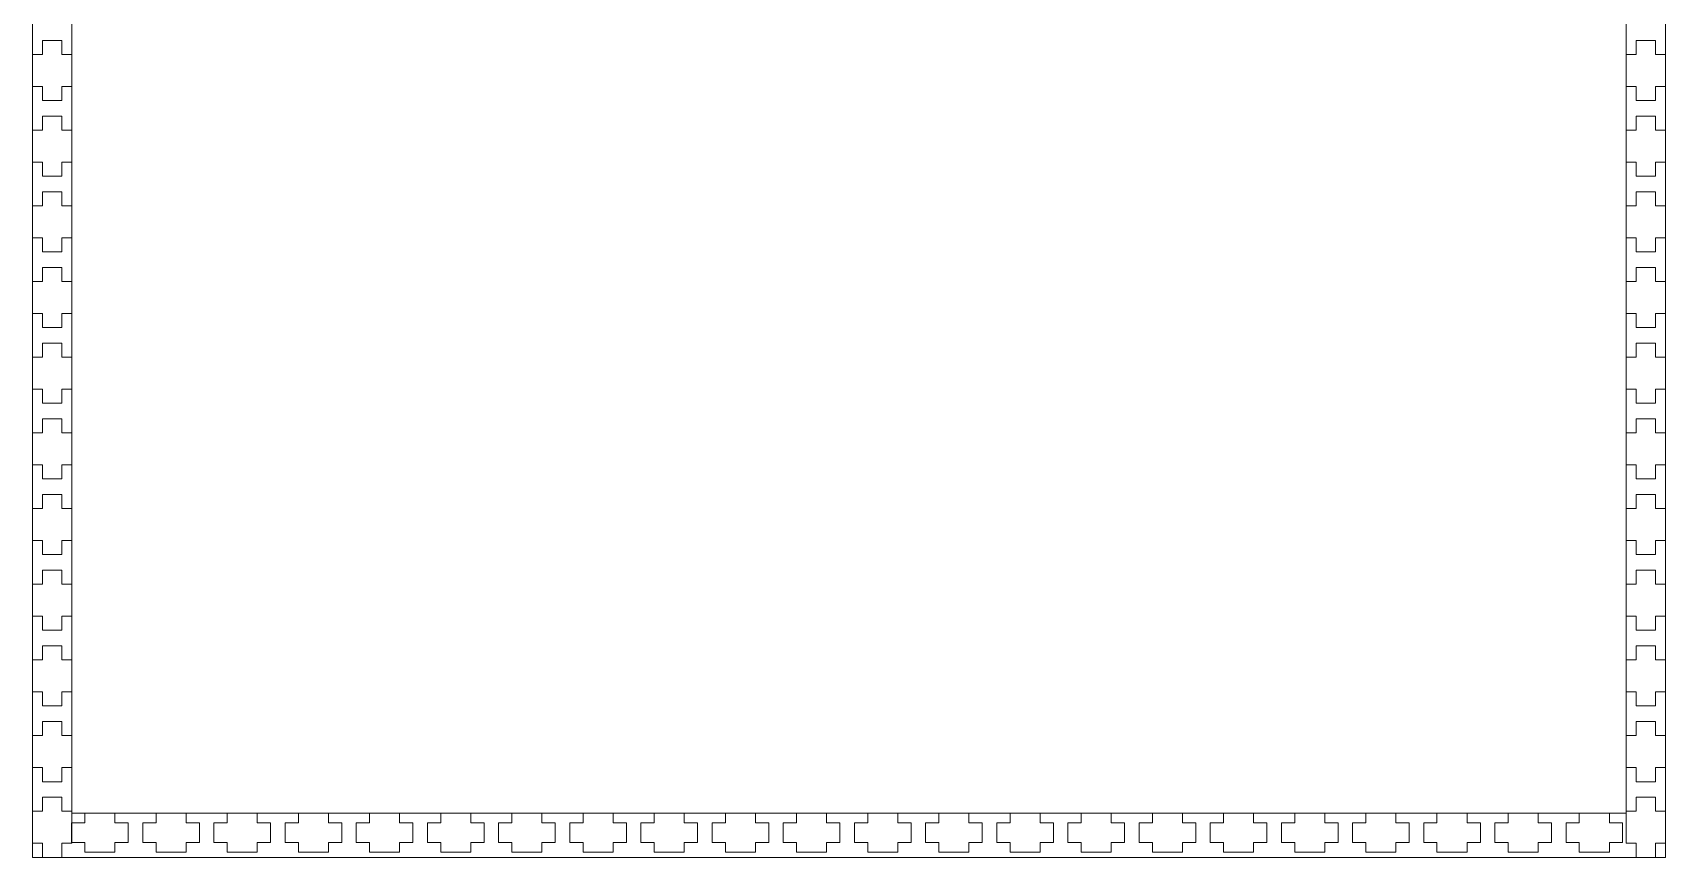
# Model space of a CAD drawing. Header units: millimetres. Extents: x -205 to 205, y -207 to 207.
# Drawn here: x -204.9 to 204.9, y -207.2 to -0.2 of the extents above; entities that cross this region are included whole.
import ezdxf

# ---------------------------------------------------------------- set-up
doc = ezdxf.new("R2010")
doc.units = ezdxf.units.MM
doc.header["$MEASUREMENT"] = 0
doc.layers.add('Camada 1', color=7, linetype='Continuous')

msp = doc.modelspace()

# ---------------------------------------------------------------- linework, layer by layer
at = {"layer": 'Camada 1', "color": 250, "lineweight": 9}
msp.add_lwpolyline([(-204.8724, -207.2016), (204.8724, -207.2016), (204.8724, 207.2018), (-204.8724, 207.2018), (-204.8724, -207.2016)], close=True, dxfattribs=at)
at = {"layer": 'Camada 1', "color": 240, "lineweight": 9}
msp.add_lwpolyline([(-195.0735, -196.1215), (195.0733, -196.1215), (195.0733, 195.8785), (-195.0735, 195.8785), (-195.0735, -196.1215)], close=True, dxfattribs=at)
for points in [[(-204.8724, -13.7301), (-204.8724, -11.0545), (-204.8724, -8.379), (-204.8724, -5.7034), (-204.8724, -5.7034), (-204.0558, -5.7034), (-203.2393, -5.7034), (-202.4228, -5.7034), (-202.4228, -5.7034), (-202.4228, -4.5232), (-202.4228, -3.343), (-202.4228, -2.1628), (-202.4228, -2.1628), (-200.7895, -2.1628), (-199.1562, -2.1628), (-197.5229, -2.1628), (-197.5229, -2.1628), (-197.5229, -3.343), (-197.5229, -4.5232), (-197.5229, -5.7034), (-197.5229, -5.7034), (-196.7063, -5.7034), (-195.8898, -5.7034), (-195.0733, -5.7034), (-195.0733, -5.7034), (-195.0733, -8.379), (-195.0733, -11.0545), (-195.0733, -13.7301), (-195.0733, -13.7301), (-195.8898, -13.7301), (-196.7063, -13.7301), (-197.5229, -13.7301), (-197.5229, -13.7301), (-197.5229, -14.9103), (-197.5229, -16.0905), (-197.5229, -17.2707), (-197.5229, -17.2707), (-199.1562, -17.2707), (-200.7895, -17.2707), (-202.4228, -17.2707), (-202.4228, -17.2707), (-202.4228, -16.0905), (-202.4228, -14.9103), (-202.4228, -13.7301), (-202.4228, -13.7301), (-203.2393, -13.7301), (-204.0558, -13.7301), (-204.8724, -13.7301)], [(195.0733, -13.7301), (195.0733, -11.0545), (195.0733, -8.379), (195.0733, -5.7034), (195.0733, -5.7034), (195.8899, -5.7034), (196.7064, -5.7034), (197.5229, -5.7034), (197.5229, -5.7034), (197.5229, -4.5232), (197.5229, -3.343), (197.5229, -2.1628), (197.5229, -2.1628), (199.1562, -2.1628), (200.7895, -2.1628), (202.4228, -2.1628), (202.4228, -2.1628), (202.4228, -3.343), (202.4228, -4.5232), (202.4228, -5.7034), (202.4228, -5.7034), (203.2394, -5.7034), (204.0559, -5.7034), (204.8724, -5.7034), (204.8724, -5.7034), (204.8724, -8.379), (204.8724, -11.0545), (204.8724, -13.7301), (204.8724, -13.7301), (204.0559, -13.7301), (203.2394, -13.7301), (202.4228, -13.7301), (202.4228, -13.7301), (202.4228, -14.9103), (202.4228, -16.0905), (202.4228, -17.2707), (202.4228, -17.2707), (200.7895, -17.2707), (199.1562, -17.2707), (197.5229, -17.2707), (197.5229, -17.2707), (197.5229, -16.0905), (197.5229, -14.9103), (197.5229, -13.7301), (197.5229, -13.7301), (196.7064, -13.7301), (195.8899, -13.7301), (195.0733, -13.7301)], [(-204.8724, -32.7232), (-204.8724, -30.0476), (-204.8724, -27.3721), (-204.8724, -24.6965), (-204.8724, -24.6965), (-204.0558, -24.6965), (-203.2393, -24.6965), (-202.4228, -24.6965), (-202.4228, -24.6965), (-202.4228, -23.5163), (-202.4228, -22.3361), (-202.4228, -21.1559), (-202.4228, -21.1559), (-200.7895, -21.1559), (-199.1562, -21.1559), (-197.5229, -21.1559), (-197.5229, -21.1559), (-197.5229, -22.3361), (-197.5229, -23.5163), (-197.5229, -24.6965), (-197.5229, -24.6965), (-196.7063, -24.6965), (-195.8898, -24.6965), (-195.0733, -24.6965), (-195.0733, -24.6965), (-195.0733, -27.3721), (-195.0733, -30.0476), (-195.0733, -32.7232), (-195.0733, -32.7232), (-195.8898, -32.7232), (-196.7063, -32.7232), (-197.5229, -32.7232), (-197.5229, -32.7232), (-197.5229, -33.9034), (-197.5229, -35.0836), (-197.5229, -36.2638), (-197.5229, -36.2638), (-199.1562, -36.2638), (-200.7895, -36.2638), (-202.4228, -36.2638), (-202.4228, -36.2638), (-202.4228, -35.0836), (-202.4228, -33.9034), (-202.4228, -32.7232), (-202.4228, -32.7232), (-203.2393, -32.7232), (-204.0558, -32.7232), (-204.8724, -32.7232)], [(195.0733, -32.7232), (195.0733, -30.0476), (195.0733, -27.3721), (195.0733, -24.6965), (195.0733, -24.6965), (195.8899, -24.6965), (196.7064, -24.6965), (197.5229, -24.6965), (197.5229, -24.6965), (197.5229, -23.5163), (197.5229, -22.3361), (197.5229, -21.1559), (197.5229, -21.1559), (199.1562, -21.1559), (200.7895, -21.1559), (202.4228, -21.1559), (202.4228, -21.1559), (202.4228, -22.3361), (202.4228, -23.5163), (202.4228, -24.6965), (202.4228, -24.6965), (203.2394, -24.6965), (204.0559, -24.6965), (204.8724, -24.6965), (204.8724, -24.6965), (204.8724, -27.3721), (204.8724, -30.0476), (204.8724, -32.7232), (204.8724, -32.7232), (204.0559, -32.7232), (203.2394, -32.7232), (202.4228, -32.7232), (202.4228, -32.7232), (202.4228, -33.9034), (202.4228, -35.0836), (202.4228, -36.2638), (202.4228, -36.2638), (200.7895, -36.2638), (199.1562, -36.2638), (197.5229, -36.2638), (197.5229, -36.2638), (197.5229, -35.0836), (197.5229, -33.9034), (197.5229, -32.7232), (197.5229, -32.7232), (196.7064, -32.7232), (195.8899, -32.7232), (195.0733, -32.7232)], [(-204.8724, -51.7162), (-204.8724, -49.0407), (-204.8724, -46.3651), (-204.8724, -43.6897), (-204.8724, -43.6897), (-204.0558, -43.6897), (-203.2393, -43.6897), (-202.4228, -43.6897), (-202.4228, -43.6897), (-202.4228, -42.5094), (-202.4228, -41.3292), (-202.4228, -40.149), (-202.4228, -40.149), (-200.7895, -40.149), (-199.1562, -40.149), (-197.5229, -40.149), (-197.5229, -40.149), (-197.5229, -41.3292), (-197.5229, -42.5094), (-197.5229, -43.6897), (-197.5229, -43.6897), (-196.7063, -43.6897), (-195.8898, -43.6897), (-195.0733, -43.6897), (-195.0733, -43.6897), (-195.0733, -46.3651), (-195.0733, -49.0407), (-195.0733, -51.7162), (-195.0733, -51.7162), (-195.8898, -51.7162), (-196.7063, -51.7162), (-197.5229, -51.7162), (-197.5229, -51.7162), (-197.5229, -52.8964), (-197.5229, -54.0766), (-197.5229, -55.2569), (-197.5229, -55.2569), (-199.1562, -55.2569), (-200.7895, -55.2569), (-202.4228, -55.2569), (-202.4228, -55.2569), (-202.4228, -54.0766), (-202.4228, -52.8964), (-202.4228, -51.7162), (-202.4228, -51.7162), (-203.2393, -51.7162), (-204.0558, -51.7162), (-204.8724, -51.7162)], [(195.0733, -51.7162), (195.0733, -49.0407), (195.0733, -46.3651), (195.0733, -43.6897), (195.0733, -43.6897), (195.8899, -43.6897), (196.7064, -43.6897), (197.5229, -43.6897), (197.5229, -43.6897), (197.5229, -42.5094), (197.5229, -41.3292), (197.5229, -40.149), (197.5229, -40.149), (199.1562, -40.149), (200.7895, -40.149), (202.4228, -40.149), (202.4228, -40.149), (202.4228, -41.3292), (202.4228, -42.5094), (202.4228, -43.6897), (202.4228, -43.6897), (203.2394, -43.6897), (204.0559, -43.6897), (204.8724, -43.6897), (204.8724, -43.6897), (204.8724, -46.3651), (204.8724, -49.0407), (204.8724, -51.7162), (204.8724, -51.7162), (204.0559, -51.7162), (203.2394, -51.7162), (202.4228, -51.7162), (202.4228, -51.7162), (202.4228, -52.8964), (202.4228, -54.0766), (202.4228, -55.2569), (202.4228, -55.2569), (200.7895, -55.2569), (199.1562, -55.2569), (197.5229, -55.2569), (197.5229, -55.2569), (197.5229, -54.0766), (197.5229, -52.8964), (197.5229, -51.7162), (197.5229, -51.7162), (196.7064, -51.7162), (195.8899, -51.7162), (195.0733, -51.7162)], [(-204.8724, -70.7093), (-204.8724, -68.0337), (-204.8724, -65.3582), (-204.8724, -62.6827), (-204.8724, -62.6827), (-204.0558, -62.6827), (-203.2393, -62.6827), (-202.4228, -62.6827), (-202.4228, -62.6827), (-202.4228, -61.5024), (-202.4228, -60.3222), (-202.4228, -59.142), (-202.4228, -59.142), (-200.7895, -59.142), (-199.1562, -59.142), (-197.5229, -59.142), (-197.5229, -59.142), (-197.5229, -60.3222), (-197.5229, -61.5024), (-197.5229, -62.6827), (-197.5229, -62.6827), (-196.7063, -62.6827), (-195.8898, -62.6827), (-195.0733, -62.6827), (-195.0733, -62.6827), (-195.0733, -65.3582), (-195.0733, -68.0337), (-195.0733, -70.7093), (-195.0733, -70.7093), (-195.8898, -70.7093), (-196.7063, -70.7093), (-197.5229, -70.7093), (-197.5229, -70.7093), (-197.5229, -71.8895), (-197.5229, -73.0697), (-197.5229, -74.25), (-197.5229, -74.25), (-199.1562, -74.25), (-200.7895, -74.25), (-202.4228, -74.25), (-202.4228, -74.25), (-202.4228, -73.0697), (-202.4228, -71.8895), (-202.4228, -70.7093), (-202.4228, -70.7093), (-203.2393, -70.7093), (-204.0558, -70.7093), (-204.8724, -70.7093)], [(195.0733, -70.7093), (195.0733, -68.0337), (195.0733, -65.3582), (195.0733, -62.6827), (195.0733, -62.6827), (195.8899, -62.6827), (196.7064, -62.6827), (197.5229, -62.6827), (197.5229, -62.6827), (197.5229, -61.5024), (197.5229, -60.3222), (197.5229, -59.142), (197.5229, -59.142), (199.1562, -59.142), (200.7895, -59.142), (202.4228, -59.142), (202.4228, -59.142), (202.4228, -60.3222), (202.4228, -61.5024), (202.4228, -62.6827), (202.4228, -62.6827), (203.2394, -62.6827), (204.0559, -62.6827), (204.8724, -62.6827), (204.8724, -62.6827), (204.8724, -65.3582), (204.8724, -68.0337), (204.8724, -70.7093), (204.8724, -70.7093), (204.0559, -70.7093), (203.2394, -70.7093), (202.4228, -70.7093), (202.4228, -70.7093), (202.4228, -71.8895), (202.4228, -73.0697), (202.4228, -74.25), (202.4228, -74.25), (200.7895, -74.25), (199.1562, -74.25), (197.5229, -74.25), (197.5229, -74.25), (197.5229, -73.0697), (197.5229, -71.8895), (197.5229, -70.7093), (197.5229, -70.7093), (196.7064, -70.7093), (195.8899, -70.7093), (195.0733, -70.7093)], [(-204.8724, -89.7023), (-204.8724, -87.0267), (-204.8724, -84.3512), (-204.8724, -81.6756), (-204.8724, -81.6756), (-204.0558, -81.6756), (-203.2393, -81.6756), (-202.4228, -81.6756), (-202.4228, -81.6756), (-202.4228, -80.4954), (-202.4228, -79.3152), (-202.4228, -78.135), (-202.4228, -78.135), (-200.7895, -78.135), (-199.1562, -78.135), (-197.5229, -78.135), (-197.5229, -78.135), (-197.5229, -79.3152), (-197.5229, -80.4954), (-197.5229, -81.6756), (-197.5229, -81.6756), (-196.7063, -81.6756), (-195.8898, -81.6756), (-195.0733, -81.6756), (-195.0733, -81.6756), (-195.0733, -84.3512), (-195.0733, -87.0267), (-195.0733, -89.7023), (-195.0733, -89.7023), (-195.8898, -89.7023), (-196.7063, -89.7023), (-197.5229, -89.7023), (-197.5229, -89.7023), (-197.5229, -90.8825), (-197.5229, -92.0627), (-197.5229, -93.2429), (-197.5229, -93.2429), (-199.1562, -93.2429), (-200.7895, -93.2429), (-202.4228, -93.2429), (-202.4228, -93.2429), (-202.4228, -92.0627), (-202.4228, -90.8825), (-202.4228, -89.7023), (-202.4228, -89.7023), (-203.2393, -89.7023), (-204.0558, -89.7023), (-204.8724, -89.7023)], [(195.0733, -89.7023), (195.0733, -87.0267), (195.0733, -84.3512), (195.0733, -81.6756), (195.0733, -81.6756), (195.8899, -81.6756), (196.7064, -81.6756), (197.5229, -81.6756), (197.5229, -81.6756), (197.5229, -80.4954), (197.5229, -79.3152), (197.5229, -78.135), (197.5229, -78.135), (199.1562, -78.135), (200.7895, -78.135), (202.4228, -78.135), (202.4228, -78.135), (202.4228, -79.3152), (202.4228, -80.4954), (202.4228, -81.6756), (202.4228, -81.6756), (203.2394, -81.6756), (204.0559, -81.6756), (204.8724, -81.6756), (204.8724, -81.6756), (204.8724, -84.3512), (204.8724, -87.0267), (204.8724, -89.7023), (204.8724, -89.7023), (204.0559, -89.7023), (203.2394, -89.7023), (202.4228, -89.7023), (202.4228, -89.7023), (202.4228, -90.8825), (202.4228, -92.0627), (202.4228, -93.2429), (202.4228, -93.2429), (200.7895, -93.2429), (199.1562, -93.2429), (197.5229, -93.2429), (197.5229, -93.2429), (197.5229, -92.0627), (197.5229, -90.8825), (197.5229, -89.7023), (197.5229, -89.7023), (196.7064, -89.7023), (195.8899, -89.7023), (195.0733, -89.7023)], [(-204.8724, -108.6954), (-204.8724, -106.0199), (-204.8724, -103.3443), (-204.8724, -100.6688), (-204.8724, -100.6688), (-204.0558, -100.6688), (-203.2393, -100.6688), (-202.4228, -100.6688), (-202.4228, -100.6688), (-202.4228, -99.4885), (-202.4228, -98.3083), (-202.4228, -97.1281), (-202.4228, -97.1281), (-200.7895, -97.1281), (-199.1562, -97.1281), (-197.5229, -97.1281), (-197.5229, -97.1281), (-197.5229, -98.3083), (-197.5229, -99.4885), (-197.5229, -100.6688), (-197.5229, -100.6688), (-196.7063, -100.6688), (-195.8898, -100.6688), (-195.0733, -100.6688), (-195.0733, -100.6688), (-195.0733, -103.3443), (-195.0733, -106.0199), (-195.0733, -108.6954), (-195.0733, -108.6954), (-195.8898, -108.6954), (-196.7063, -108.6954), (-197.5229, -108.6954), (-197.5229, -108.6954), (-197.5229, -109.8756), (-197.5229, -111.0558), (-197.5229, -112.2361), (-197.5229, -112.2361), (-199.1562, -112.2361), (-200.7895, -112.2361), (-202.4228, -112.2361), (-202.4228, -112.2361), (-202.4228, -111.0558), (-202.4228, -109.8756), (-202.4228, -108.6954), (-202.4228, -108.6954), (-203.2393, -108.6954), (-204.0558, -108.6954), (-204.8724, -108.6954)], [(195.0733, -108.6954), (195.0733, -106.0199), (195.0733, -103.3443), (195.0733, -100.6688), (195.0733, -100.6688), (195.8899, -100.6688), (196.7064, -100.6688), (197.5229, -100.6688), (197.5229, -100.6688), (197.5229, -99.4885), (197.5229, -98.3083), (197.5229, -97.1281), (197.5229, -97.1281), (199.1562, -97.1281), (200.7895, -97.1281), (202.4228, -97.1281), (202.4228, -97.1281), (202.4228, -98.3083), (202.4228, -99.4885), (202.4228, -100.6688), (202.4228, -100.6688), (203.2394, -100.6688), (204.0559, -100.6688), (204.8724, -100.6688), (204.8724, -100.6688), (204.8724, -103.3443), (204.8724, -106.0199), (204.8724, -108.6954), (204.8724, -108.6954), (204.0559, -108.6954), (203.2394, -108.6954), (202.4228, -108.6954), (202.4228, -108.6954), (202.4228, -109.8756), (202.4228, -111.0558), (202.4228, -112.2361), (202.4228, -112.2361), (200.7895, -112.2361), (199.1562, -112.2361), (197.5229, -112.2361), (197.5229, -112.2361), (197.5229, -111.0558), (197.5229, -109.8756), (197.5229, -108.6954), (197.5229, -108.6954), (196.7064, -108.6954), (195.8899, -108.6954), (195.0733, -108.6954)], [(-204.8724, -127.6885), (-204.8724, -125.0129), (-204.8724, -122.3374), (-204.8724, -119.6619), (-204.8724, -119.6619), (-204.0558, -119.6619), (-203.2393, -119.6619), (-202.4228, -119.6619), (-202.4228, -119.6619), (-202.4228, -118.4816), (-202.4228, -117.3014), (-202.4228, -116.1212), (-202.4228, -116.1212), (-200.7895, -116.1212), (-199.1562, -116.1212), (-197.5229, -116.1212), (-197.5229, -116.1212), (-197.5229, -117.3014), (-197.5229, -118.4816), (-197.5229, -119.6619), (-197.5229, -119.6619), (-196.7063, -119.6619), (-195.8898, -119.6619), (-195.0733, -119.6619), (-195.0733, -119.6619), (-195.0733, -122.3374), (-195.0733, -125.0129), (-195.0733, -127.6885), (-195.0733, -127.6885), (-195.8898, -127.6885), (-196.7063, -127.6885), (-197.5229, -127.6885), (-197.5229, -127.6885), (-197.5229, -128.8687), (-197.5229, -130.0489), (-197.5229, -131.2292), (-197.5229, -131.2292), (-199.1562, -131.2292), (-200.7895, -131.2292), (-202.4228, -131.2292), (-202.4228, -131.2292), (-202.4228, -130.0489), (-202.4228, -128.8687), (-202.4228, -127.6885), (-202.4228, -127.6885), (-203.2393, -127.6885), (-204.0558, -127.6885), (-204.8724, -127.6885)], [(195.0733, -127.6885), (195.0733, -125.0129), (195.0733, -122.3374), (195.0733, -119.6619), (195.0733, -119.6619), (195.8899, -119.6619), (196.7064, -119.6619), (197.5229, -119.6619), (197.5229, -119.6619), (197.5229, -118.4816), (197.5229, -117.3014), (197.5229, -116.1212), (197.5229, -116.1212), (199.1562, -116.1212), (200.7895, -116.1212), (202.4228, -116.1212), (202.4228, -116.1212), (202.4228, -117.3014), (202.4228, -118.4816), (202.4228, -119.6619), (202.4228, -119.6619), (203.2394, -119.6619), (204.0559, -119.6619), (204.8724, -119.6619), (204.8724, -119.6619), (204.8724, -122.3374), (204.8724, -125.0129), (204.8724, -127.6885), (204.8724, -127.6885), (204.0559, -127.6885), (203.2394, -127.6885), (202.4228, -127.6885), (202.4228, -127.6885), (202.4228, -128.8687), (202.4228, -130.0489), (202.4228, -131.2292), (202.4228, -131.2292), (200.7895, -131.2292), (199.1562, -131.2292), (197.5229, -131.2292), (197.5229, -131.2292), (197.5229, -130.0489), (197.5229, -128.8687), (197.5229, -127.6885), (197.5229, -127.6885), (196.7064, -127.6885), (195.8899, -127.6885), (195.0733, -127.6885)], [(-204.8724, -146.6816), (-204.8724, -144.006), (-204.8724, -141.3305), (-204.8724, -138.655), (-204.8724, -138.655), (-204.0558, -138.655), (-203.2393, -138.655), (-202.4228, -138.655), (-202.4228, -138.655), (-202.4228, -137.4747), (-202.4228, -136.2945), (-202.4228, -135.1143), (-202.4228, -135.1143), (-200.7895, -135.1143), (-199.1562, -135.1143), (-197.5229, -135.1143), (-197.5229, -135.1143), (-197.5229, -136.2945), (-197.5229, -137.4747), (-197.5229, -138.655), (-197.5229, -138.655), (-196.7063, -138.655), (-195.8898, -138.655), (-195.0733, -138.655), (-195.0733, -138.655), (-195.0733, -141.3305), (-195.0733, -144.006), (-195.0733, -146.6816), (-195.0733, -146.6816), (-195.8898, -146.6816), (-196.7063, -146.6816), (-197.5229, -146.6816), (-197.5229, -146.6816), (-197.5229, -147.8618), (-197.5229, -149.042), (-197.5229, -150.2223), (-197.5229, -150.2223), (-199.1562, -150.2223), (-200.7895, -150.2223), (-202.4228, -150.2223), (-202.4228, -150.2223), (-202.4228, -149.042), (-202.4228, -147.8618), (-202.4228, -146.6816), (-202.4228, -146.6816), (-203.2393, -146.6816), (-204.0558, -146.6816), (-204.8724, -146.6816)], [(195.0733, -146.6816), (195.0733, -144.006), (195.0733, -141.3305), (195.0733, -138.655), (195.0733, -138.655), (195.8899, -138.655), (196.7064, -138.655), (197.5229, -138.655), (197.5229, -138.655), (197.5229, -137.4747), (197.5229, -136.2945), (197.5229, -135.1143), (197.5229, -135.1143), (199.1562, -135.1143), (200.7895, -135.1143), (202.4228, -135.1143), (202.4228, -135.1143), (202.4228, -136.2945), (202.4228, -137.4747), (202.4228, -138.655), (202.4228, -138.655), (203.2394, -138.655), (204.0559, -138.655), (204.8724, -138.655), (204.8724, -138.655), (204.8724, -141.3305), (204.8724, -144.006), (204.8724, -146.6816), (204.8724, -146.6816), (204.0559, -146.6816), (203.2394, -146.6816), (202.4228, -146.6816), (202.4228, -146.6816), (202.4228, -147.8618), (202.4228, -149.042), (202.4228, -150.2223), (202.4228, -150.2223), (200.7895, -150.2223), (199.1562, -150.2223), (197.5229, -150.2223), (197.5229, -150.2223), (197.5229, -149.042), (197.5229, -147.8618), (197.5229, -146.6816), (197.5229, -146.6816), (196.7064, -146.6816), (195.8899, -146.6816), (195.0733, -146.6816)], [(-204.8724, -165.6746), (-204.8724, -162.999), (-204.8724, -160.3235), (-204.8724, -157.6479), (-204.8724, -157.6479), (-204.0558, -157.6479), (-203.2393, -157.6479), (-202.4228, -157.6479), (-202.4228, -157.6479), (-202.4228, -156.4677), (-202.4228, -155.2875), (-202.4228, -154.1073), (-202.4228, -154.1073), (-200.7895, -154.1073), (-199.1562, -154.1073), (-197.5229, -154.1073), (-197.5229, -154.1073), (-197.5229, -155.2875), (-197.5229, -156.4677), (-197.5229, -157.6479), (-197.5229, -157.6479), (-196.7063, -157.6479), (-195.8898, -157.6479), (-195.0733, -157.6479), (-195.0733, -157.6479), (-195.0733, -160.3235), (-195.0733, -162.999), (-195.0733, -165.6746), (-195.0733, -165.6746), (-195.8898, -165.6746), (-196.7063, -165.6746), (-197.5229, -165.6746), (-197.5229, -165.6746), (-197.5229, -166.8548), (-197.5229, -168.035), (-197.5229, -169.2152), (-197.5229, -169.2152), (-199.1562, -169.2152), (-200.7895, -169.2152), (-202.4228, -169.2152), (-202.4228, -169.2152), (-202.4228, -168.035), (-202.4228, -166.8548), (-202.4228, -165.6746), (-202.4228, -165.6746), (-203.2393, -165.6746), (-204.0558, -165.6746), (-204.8724, -165.6746)], [(195.0733, -165.6746), (195.0733, -162.999), (195.0733, -160.3235), (195.0733, -157.6479), (195.0733, -157.6479), (195.8899, -157.6479), (196.7064, -157.6479), (197.5229, -157.6479), (197.5229, -157.6479), (197.5229, -156.4677), (197.5229, -155.2875), (197.5229, -154.1073), (197.5229, -154.1073), (199.1562, -154.1073), (200.7895, -154.1073), (202.4228, -154.1073), (202.4228, -154.1073), (202.4228, -155.2875), (202.4228, -156.4677), (202.4228, -157.6479), (202.4228, -157.6479), (203.2394, -157.6479), (204.0559, -157.6479), (204.8724, -157.6479), (204.8724, -157.6479), (204.8724, -160.3235), (204.8724, -162.999), (204.8724, -165.6746), (204.8724, -165.6746), (204.0559, -165.6746), (203.2394, -165.6746), (202.4228, -165.6746), (202.4228, -165.6746), (202.4228, -166.8548), (202.4228, -168.035), (202.4228, -169.2152), (202.4228, -169.2152), (200.7895, -169.2152), (199.1562, -169.2152), (197.5229, -169.2152), (197.5229, -169.2152), (197.5229, -168.035), (197.5229, -166.8548), (197.5229, -165.6746), (197.5229, -165.6746), (196.7064, -165.6746), (195.8899, -165.6746), (195.0733, -165.6746)], [(-204.8724, -184.6677), (-204.8724, -181.9921), (-204.8724, -179.3166), (-204.8724, -176.6411), (-204.8724, -176.6411), (-204.0558, -176.6411), (-203.2393, -176.6411), (-202.4228, -176.6411), (-202.4228, -176.6411), (-202.4228, -175.4608), (-202.4228, -174.2806), (-202.4228, -173.1004), (-202.4228, -173.1004), (-200.7895, -173.1004), (-199.1562, -173.1004), (-197.5229, -173.1004), (-197.5229, -173.1004), (-197.5229, -174.2806), (-197.5229, -175.4608), (-197.5229, -176.6411), (-197.5229, -176.6411), (-196.7063, -176.6411), (-195.8898, -176.6411), (-195.0733, -176.6411), (-195.0733, -176.6411), (-195.0733, -179.3166), (-195.0733, -181.9921), (-195.0733, -184.6677), (-195.0733, -184.6677), (-195.8898, -184.6677), (-196.7063, -184.6677), (-197.5229, -184.6677), (-197.5229, -184.6677), (-197.5229, -185.8479), (-197.5229, -187.0281), (-197.5229, -188.2084), (-197.5229, -188.2084), (-199.1562, -188.2084), (-200.7895, -188.2084), (-202.4228, -188.2084), (-202.4228, -188.2084), (-202.4228, -187.0281), (-202.4228, -185.8479), (-202.4228, -184.6677), (-202.4228, -184.6677), (-203.2393, -184.6677), (-204.0558, -184.6677), (-204.8724, -184.6677)], [(195.0733, -184.6677), (195.0733, -181.9921), (195.0733, -179.3166), (195.0733, -176.6411), (195.0733, -176.6411), (195.8899, -176.6411), (196.7064, -176.6411), (197.5229, -176.6411), (197.5229, -176.6411), (197.5229, -175.4608), (197.5229, -174.2806), (197.5229, -173.1004), (197.5229, -173.1004), (199.1562, -173.1004), (200.7895, -173.1004), (202.4228, -173.1004), (202.4228, -173.1004), (202.4228, -174.2806), (202.4228, -175.4608), (202.4228, -176.6411), (202.4228, -176.6411), (203.2394, -176.6411), (204.0559, -176.6411), (204.8724, -176.6411), (204.8724, -176.6411), (204.8724, -179.3166), (204.8724, -181.9921), (204.8724, -184.6677), (204.8724, -184.6677), (204.0559, -184.6677), (203.2394, -184.6677), (202.4228, -184.6677), (202.4228, -184.6677), (202.4228, -185.8479), (202.4228, -187.0281), (202.4228, -188.2084), (202.4228, -188.2084), (200.7895, -188.2084), (199.1562, -188.2084), (197.5229, -188.2084), (197.5229, -188.2084), (197.5229, -187.0281), (197.5229, -185.8479), (197.5229, -184.6677), (197.5229, -184.6677), (196.7064, -184.6677), (195.8899, -184.6677), (195.0733, -184.6677)], [(-204.8725, -203.661), (-204.8725, -203.661), (-204.8725, -195.6344), (-204.8725, -195.6344), (-204.8725, -195.6344), (-204.8725, -195.6344), (-202.4229, -195.6344), (-202.4229, -195.6344), (-202.4229, -195.6344), (-202.4229, -195.6344), (-202.4229, -192.0937), (-202.4229, -192.0937), (-202.4229, -192.0937), (-202.4229, -192.0937), (-197.523, -192.0937), (-197.523, -192.0937), (-197.523, -192.0937), (-197.523, -192.0937), (-197.523, -195.6344), (-197.523, -195.6344), (-197.523, -195.6344), (-197.523, -195.6344), (-195.0734, -195.6344), (-195.0734, -195.6344), (-195.0734, -195.6344), (-195.0734, -195.6344), (-195.0734, -203.661), (-195.0734, -203.661), (-195.0734, -203.661), (-195.0734, -203.661), (-197.523, -203.661), (-197.523, -203.661), (-197.523, -203.661), (-197.523, -203.661), (-197.523, -207.2017), (-197.523, -207.2017), (-197.523, -207.2017), (-197.523, -207.2017), (-202.4229, -207.2017), (-202.4229, -207.2017), (-202.4229, -207.2017), (-202.4229, -207.2017), (-202.4229, -203.661), (-202.4229, -203.661), (-202.4229, -203.661), (-202.4229, -203.661), (-204.8725, -203.661), (-204.8725, -203.661)], [(195.0732, -203.661), (195.0732, -203.661), (195.0732, -195.6344), (195.0732, -195.6344), (195.0732, -195.6344), (195.0732, -195.6344), (197.5228, -195.6344), (197.5228, -195.6344), (197.5228, -195.6344), (197.5228, -195.6344), (197.5228, -192.0937), (197.5228, -192.0937), (197.5228, -192.0937), (197.5228, -192.0937), (202.4227, -192.0937), (202.4227, -192.0937), (202.4227, -192.0937), (202.4227, -192.0937), (202.4227, -195.6344), (202.4227, -195.6344), (202.4227, -195.6344), (202.4227, -195.6344), (204.8723, -195.6344), (204.8723, -195.6344), (204.8723, -195.6344), (204.8723, -195.6344), (204.8723, -203.661), (204.8723, -203.661), (204.8723, -203.661), (204.8723, -203.661), (202.4227, -203.661), (202.4227, -203.661), (202.4227, -203.661), (202.4227, -203.661), (202.4227, -207.2017), (202.4227, -207.2017), (202.4227, -207.2017), (202.4227, -207.2017), (197.5228, -207.2017), (197.5228, -207.2017), (197.5228, -207.2017), (197.5228, -207.2017), (197.5228, -203.661), (197.5228, -203.661), (197.5228, -203.661), (197.5228, -203.661), (195.0732, -203.661), (195.0732, -203.661)], [(-191.7571, -196.1216), (-191.7571, -196.1216), (-184.2096, -196.1216), (-184.2096, -196.1216), (-184.2096, -196.1216), (-184.2096, -196.1216), (-184.2096, -198.5712), (-184.2096, -198.5712), (-184.2096, -198.5712), (-184.2096, -198.5712), (-180.8804, -198.5712), (-180.8804, -198.5712), (-180.8804, -198.5712), (-180.8804, -198.5712), (-180.8804, -203.4711), (-180.8804, -203.4711), (-180.8804, -203.4711), (-180.8804, -203.4711), (-184.2096, -203.4711), (-184.2096, -203.4711), (-184.2096, -203.4711), (-184.2096, -203.4711), (-184.2096, -205.9207), (-184.2096, -205.9207), (-184.2096, -205.9207), (-184.2096, -205.9207), (-191.7571, -205.9207), (-191.7571, -205.9207), (-191.7571, -205.9207), (-191.7571, -205.9207), (-191.7571, -203.4711), (-191.7571, -203.4711), (-191.7571, -203.4711), (-191.7571, -203.4711), (-195.0863, -203.4711), (-195.0863, -203.4711), (-195.0863, -203.4711), (-195.0863, -203.4711), (-195.0863, -198.5712), (-195.0863, -198.5712), (-195.0863, -198.5712), (-195.0863, -198.5712), (-191.7571, -198.5712), (-191.7571, -198.5712), (-191.7571, -198.5712), (-191.7571, -198.5712), (-191.7571, -196.1216), (-191.7571, -196.1216)], [(-173.8978, -196.1215), (-171.3819, -196.1215), (-168.8661, -196.1215), (-166.3503, -196.1215), (-166.3503, -196.1215), (-166.3503, -196.938), (-166.3503, -197.7545), (-166.3503, -198.5711), (-166.3503, -198.5711), (-165.2405, -198.5711), (-164.1308, -198.5711), (-163.0211, -198.5711), (-163.0211, -198.5711), (-163.0211, -200.2044), (-163.0211, -201.8377), (-163.0211, -203.471), (-163.0211, -203.471), (-164.1308, -203.471), (-165.2405, -203.471), (-166.3503, -203.471), (-166.3503, -203.471), (-166.3503, -204.2875), (-166.3503, -205.104), (-166.3503, -205.9206), (-166.3503, -205.9206), (-168.8661, -205.9206), (-171.3819, -205.9206), (-173.8978, -205.9206), (-173.8978, -205.9206), (-173.8978, -205.104), (-173.8978, -204.2875), (-173.8978, -203.471), (-173.8978, -203.471), (-175.0075, -203.471), (-176.1172, -203.471), (-177.227, -203.471), (-177.227, -203.471), (-177.227, -201.8377), (-177.227, -200.2044), (-177.227, -198.5711), (-177.227, -198.5711), (-176.1172, -198.5711), (-175.0075, -198.5711), (-173.8978, -198.5711), (-173.8978, -198.5711), (-173.8978, -197.7545), (-173.8978, -196.938), (-173.8978, -196.1215)], [(-156.0388, -196.1215), (-153.5229, -196.1215), (-151.0071, -196.1215), (-148.4913, -196.1215), (-148.4913, -196.1215), (-148.4913, -196.938), (-148.4913, -197.7545), (-148.4913, -198.5711), (-148.4913, -198.5711), (-147.3815, -198.5711), (-146.2718, -198.5711), (-145.1621, -198.5711), (-145.1621, -198.5711), (-145.1621, -200.2044), (-145.1621, -201.8377), (-145.1621, -203.471), (-145.1621, -203.471), (-146.2718, -203.471), (-147.3815, -203.471), (-148.4913, -203.471), (-148.4913, -203.471), (-148.4913, -204.2875), (-148.4913, -205.104), (-148.4913, -205.9206), (-148.4913, -205.9206), (-151.0071, -205.9206), (-153.5229, -205.9206), (-156.0388, -205.9206), (-156.0388, -205.9206), (-156.0388, -205.104), (-156.0388, -204.2875), (-156.0388, -203.471), (-156.0388, -203.471), (-157.1485, -203.471), (-158.2582, -203.471), (-159.368, -203.471), (-159.368, -203.471), (-159.368, -201.8377), (-159.368, -200.2044), (-159.368, -198.5711), (-159.368, -198.5711), (-158.2582, -198.5711), (-157.1485, -198.5711), (-156.0388, -198.5711), (-156.0388, -198.5711), (-156.0388, -197.7545), (-156.0388, -196.938), (-156.0388, -196.1215)], [(-138.1797, -196.1215), (-135.6638, -196.1215), (-133.148, -196.1215), (-130.6322, -196.1215), (-130.6322, -196.1215), (-130.6322, -196.938), (-130.6322, -197.7545), (-130.6322, -198.5711), (-130.6322, -198.5711), (-129.5224, -198.5711), (-128.4127, -198.5711), (-127.303, -198.5711), (-127.303, -198.5711), (-127.303, -200.2044), (-127.303, -201.8377), (-127.303, -203.471), (-127.303, -203.471), (-128.4127, -203.471), (-129.5224, -203.471), (-130.6322, -203.471), (-130.6322, -203.471), (-130.6322, -204.2875), (-130.6322, -205.104), (-130.6322, -205.9206), (-130.6322, -205.9206), (-133.148, -205.9206), (-135.6638, -205.9206), (-138.1797, -205.9206), (-138.1797, -205.9206), (-138.1797, -205.104), (-138.1797, -204.2875), (-138.1797, -203.471), (-138.1797, -203.471), (-139.2894, -203.471), (-140.3991, -203.471), (-141.5089, -203.471), (-141.5089, -203.471), (-141.5089, -201.8377), (-141.5089, -200.2044), (-141.5089, -198.5711), (-141.5089, -198.5711), (-140.3991, -198.5711), (-139.2894, -198.5711), (-138.1797, -198.5711), (-138.1797, -198.5711), (-138.1797, -197.7545), (-138.1797, -196.938), (-138.1797, -196.1215)], [(-120.3206, -196.1215), (-117.8048, -196.1215), (-115.289, -196.1215), (-112.7732, -196.1215), (-112.7732, -196.1215), (-112.7732, -196.938), (-112.7732, -197.7545), (-112.7732, -198.5711), (-112.7732, -198.5711), (-111.6634, -198.5711), (-110.5536, -198.5711), (-109.4439, -198.5711), (-109.4439, -198.5711), (-109.4439, -200.2044), (-109.4439, -201.8377), (-109.4439, -203.471), (-109.4439, -203.471), (-110.5536, -203.471), (-111.6634, -203.471), (-112.7732, -203.471), (-112.7732, -203.471), (-112.7732, -204.2875), (-112.7732, -205.104), (-112.7732, -205.9206), (-112.7732, -205.9206), (-115.289, -205.9206), (-117.8048, -205.9206), (-120.3206, -205.9206), (-120.3206, -205.9206), (-120.3206, -205.104), (-120.3206, -204.2875), (-120.3206, -203.471), (-120.3206, -203.471), (-121.4303, -203.471), (-122.5401, -203.471), (-123.6499, -203.471), (-123.6499, -203.471), (-123.6499, -201.8377), (-123.6499, -200.2044), (-123.6499, -198.5711), (-123.6499, -198.5711), (-122.5401, -198.5711), (-121.4303, -198.5711), (-120.3206, -198.5711), (-120.3206, -198.5711), (-120.3206, -197.7545), (-120.3206, -196.938), (-120.3206, -196.1215)], [(-102.4616, -196.1215), (-99.9457, -196.1215), (-97.4299, -196.1215), (-94.9141, -196.1215), (-94.9141, -196.1215), (-94.9141, -196.938), (-94.9141, -197.7545), (-94.9141, -198.5711), (-94.9141, -198.5711), (-93.8043, -198.5711), (-92.6946, -198.5711), (-91.5849, -198.5711), (-91.5849, -198.5711), (-91.5849, -200.2044), (-91.5849, -201.8377), (-91.5849, -203.471), (-91.5849, -203.471), (-92.6946, -203.471), (-93.8043, -203.471), (-94.9141, -203.471), (-94.9141, -203.471), (-94.9141, -204.2875), (-94.9141, -205.104), (-94.9141, -205.9206), (-94.9141, -205.9206), (-97.4299, -205.9206), (-99.9457, -205.9206), (-102.4616, -205.9206), (-102.4616, -205.9206), (-102.4616, -205.104), (-102.4616, -204.2875), (-102.4616, -203.471), (-102.4616, -203.471), (-103.5713, -203.471), (-104.681, -203.471), (-105.7908, -203.471), (-105.7908, -203.471), (-105.7908, -201.8377), (-105.7908, -200.2044), (-105.7908, -198.5711), (-105.7908, -198.5711), (-104.681, -198.5711), (-103.5713, -198.5711), (-102.4616, -198.5711), (-102.4616, -198.5711), (-102.4616, -197.7545), (-102.4616, -196.938), (-102.4616, -196.1215)], [(-84.6025, -196.1215), (-82.0866, -196.1215), (-79.5708, -196.1215), (-77.055, -196.1215), (-77.055, -196.1215), (-77.055, -196.938), (-77.055, -197.7545), (-77.055, -198.5711), (-77.055, -198.5711), (-75.9452, -198.5711), (-74.8355, -198.5711), (-73.7258, -198.5711), (-73.7258, -198.5711), (-73.7258, -200.2044), (-73.7258, -201.8377), (-73.7258, -203.471), (-73.7258, -203.471), (-74.8355, -203.471), (-75.9452, -203.471), (-77.055, -203.471), (-77.055, -203.471), (-77.055, -204.2875), (-77.055, -205.104), (-77.055, -205.9206), (-77.055, -205.9206), (-79.5708, -205.9206), (-82.0866, -205.9206), (-84.6025, -205.9206), (-84.6025, -205.9206), (-84.6025, -205.104), (-84.6025, -204.2875), (-84.6025, -203.471), (-84.6025, -203.471), (-85.7122, -203.471), (-86.8219, -203.471), (-87.9317, -203.471), (-87.9317, -203.471), (-87.9317, -201.8377), (-87.9317, -200.2044), (-87.9317, -198.5711), (-87.9317, -198.5711), (-86.8219, -198.5711), (-85.7122, -198.5711), (-84.6025, -198.5711), (-84.6025, -198.5711), (-84.6025, -197.7545), (-84.6025, -196.938), (-84.6025, -196.1215)], [(-66.7434, -196.1215), (-64.2276, -196.1215), (-61.7118, -196.1215), (-59.196, -196.1215), (-59.196, -196.1215), (-59.196, -196.938), (-59.196, -197.7545), (-59.196, -198.5711), (-59.196, -198.5711), (-58.0862, -198.5711), (-56.9764, -198.5711), (-55.8667, -198.5711), (-55.8667, -198.5711), (-55.8667, -200.2044), (-55.8667, -201.8377), (-55.8667, -203.471), (-55.8667, -203.471), (-56.9764, -203.471), (-58.0862, -203.471), (-59.196, -203.471), (-59.196, -203.471), (-59.196, -204.2875), (-59.196, -205.104), (-59.196, -205.9206), (-59.196, -205.9206), (-61.7118, -205.9206), (-64.2276, -205.9206), (-66.7434, -205.9206), (-66.7434, -205.9206), (-66.7434, -205.104), (-66.7434, -204.2875), (-66.7434, -203.471), (-66.7434, -203.471), (-67.8531, -203.471), (-68.9629, -203.471), (-70.0727, -203.471), (-70.0727, -203.471), (-70.0727, -201.8377), (-70.0727, -200.2044), (-70.0727, -198.5711), (-70.0727, -198.5711), (-68.9629, -198.5711), (-67.8531, -198.5711), (-66.7434, -198.5711), (-66.7434, -198.5711), (-66.7434, -197.7545), (-66.7434, -196.938), (-66.7434, -196.1215)], [(-48.8844, -196.1215), (-46.3685, -196.1215), (-43.8527, -196.1215), (-41.3369, -196.1215), (-41.3369, -196.1215), (-41.3369, -196.938), (-41.3369, -197.7545), (-41.3369, -198.5711), (-41.3369, -198.5711), (-40.2271, -198.5711), (-39.1174, -198.5711), (-38.0077, -198.5711), (-38.0077, -198.5711), (-38.0077, -200.2044), (-38.0077, -201.8377), (-38.0077, -203.471), (-38.0077, -203.471), (-39.1174, -203.471), (-40.2271, -203.471), (-41.3369, -203.471), (-41.3369, -203.471), (-41.3369, -204.2875), (-41.3369, -205.104), (-41.3369, -205.9206), (-41.3369, -205.9206), (-43.8527, -205.9206), (-46.3685, -205.9206), (-48.8844, -205.9206), (-48.8844, -205.9206), (-48.8844, -205.104), (-48.8844, -204.2875), (-48.8844, -203.471), (-48.8844, -203.471), (-49.9941, -203.471), (-51.1038, -203.471), (-52.2136, -203.471), (-52.2136, -203.471), (-52.2136, -201.8377), (-52.2136, -200.2044), (-52.2136, -198.5711), (-52.2136, -198.5711), (-51.1038, -198.5711), (-49.9941, -198.5711), (-48.8844, -198.5711), (-48.8844, -198.5711), (-48.8844, -197.7545), (-48.8844, -196.938), (-48.8844, -196.1215)], [(-31.0253, -196.1215), (-28.5094, -196.1215), (-25.9936, -196.1215), (-23.4778, -196.1215), (-23.4778, -196.1215), (-23.4778, -196.938), (-23.4778, -197.7545), (-23.4778, -198.5711), (-23.4778, -198.5711), (-22.368, -198.5711), (-21.2583, -198.5711), (-20.1486, -198.5711), (-20.1486, -198.5711), (-20.1486, -200.2044), (-20.1486, -201.8377), (-20.1486, -203.471), (-20.1486, -203.471), (-21.2583, -203.471), (-22.368, -203.471), (-23.4778, -203.471), (-23.4778, -203.471), (-23.4778, -204.2875), (-23.4778, -205.104), (-23.4778, -205.9206), (-23.4778, -205.9206), (-25.9936, -205.9206), (-28.5094, -205.9206), (-31.0253, -205.9206), (-31.0253, -205.9206), (-31.0253, -205.104), (-31.0253, -204.2875), (-31.0253, -203.471), (-31.0253, -203.471), (-32.135, -203.471), (-33.2447, -203.471), (-34.3545, -203.471), (-34.3545, -203.471), (-34.3545, -201.8377), (-34.3545, -200.2044), (-34.3545, -198.5711), (-34.3545, -198.5711), (-33.2447, -198.5711), (-32.135, -198.5711), (-31.0253, -198.5711), (-31.0253, -198.5711), (-31.0253, -197.7545), (-31.0253, -196.938), (-31.0253, -196.1215)], [(-13.1662, -196.1215), (-10.6504, -196.1215), (-8.1346, -196.1215), (-5.6188, -196.1215), (-5.6188, -196.1215), (-5.6188, -196.938), (-5.6188, -197.7545), (-5.6188, -198.5711), (-5.6188, -198.5711), (-4.509, -198.5711), (-3.3992, -198.5711), (-2.2895, -198.5711), (-2.2895, -198.5711), (-2.2895, -200.2044), (-2.2895, -201.8377), (-2.2895, -203.471), (-2.2895, -203.471), (-3.3992, -203.471), (-4.509, -203.471), (-5.6188, -203.471), (-5.6188, -203.471), (-5.6188, -204.2875), (-5.6188, -205.104), (-5.6188, -205.9206), (-5.6188, -205.9206), (-8.1346, -205.9206), (-10.6504, -205.9206), (-13.1662, -205.9206), (-13.1662, -205.9206), (-13.1662, -205.104), (-13.1662, -204.2875), (-13.1662, -203.471), (-13.1662, -203.471), (-14.2759, -203.471), (-15.3857, -203.471), (-16.4955, -203.471), (-16.4955, -203.471), (-16.4955, -201.8377), (-16.4955, -200.2044), (-16.4955, -198.5711), (-16.4955, -198.5711), (-15.3857, -198.5711), (-14.2759, -198.5711), (-13.1662, -198.5711), (-13.1662, -198.5711), (-13.1662, -197.7545), (-13.1662, -196.938), (-13.1662, -196.1215)], [(4.6928, -196.1215), (7.2087, -196.1215), (9.7245, -196.1215), (12.2403, -196.1215), (12.2403, -196.1215), (12.2403, -196.938), (12.2403, -197.7545), (12.2403, -198.5711), (12.2403, -198.5711), (13.3501, -198.5711), (14.4598, -198.5711), (15.5695, -198.5711), (15.5695, -198.5711), (15.5695, -200.2044), (15.5695, -201.8377), (15.5695, -203.471), (15.5695, -203.471), (14.4598, -203.471), (13.3501, -203.471), (12.2403, -203.471), (12.2403, -203.471), (12.2403, -204.2875), (12.2403, -205.104), (12.2403, -205.9206), (12.2403, -205.9206), (9.7245, -205.9206), (7.2087, -205.9206), (4.6928, -205.9206), (4.6928, -205.9206), (4.6928, -205.104), (4.6928, -204.2875), (4.6928, -203.471), (4.6928, -203.471), (3.5831, -203.471), (2.4734, -203.471), (1.3636, -203.471), (1.3636, -203.471), (1.3636, -201.8377), (1.3636, -200.2044), (1.3636, -198.5711), (1.3636, -198.5711), (2.4734, -198.5711), (3.5831, -198.5711), (4.6928, -198.5711), (4.6928, -198.5711), (4.6928, -197.7545), (4.6928, -196.938), (4.6928, -196.1215)], [(22.5519, -196.1215), (25.0677, -196.1215), (27.5835, -196.1215), (30.0993, -196.1215), (30.0993, -196.1215), (30.0993, -196.938), (30.0993, -197.7545), (30.0993, -198.5711), (30.0993, -198.5711), (31.2091, -198.5711), (32.3189, -198.5711), (33.4286, -198.5711), (33.4286, -198.5711), (33.4286, -200.2044), (33.4286, -201.8377), (33.4286, -203.471), (33.4286, -203.471), (32.3189, -203.471), (31.2091, -203.471), (30.0993, -203.471), (30.0993, -203.471), (30.0993, -204.2875), (30.0993, -205.104), (30.0993, -205.9206), (30.0993, -205.9206), (27.5835, -205.9206), (25.0677, -205.9206), (22.5519, -205.9206), (22.5519, -205.9206), (22.5519, -205.104), (22.5519, -204.2875), (22.5519, -203.471), (22.5519, -203.471), (21.4422, -203.471), (20.3324, -203.471), (19.2226, -203.471), (19.2226, -203.471), (19.2226, -201.8377), (19.2226, -200.2044), (19.2226, -198.5711), (19.2226, -198.5711), (20.3324, -198.5711), (21.4422, -198.5711), (22.5519, -198.5711), (22.5519, -198.5711), (22.5519, -197.7545), (22.5519, -196.938), (22.5519, -196.1215)], [(40.411, -196.1215), (42.9268, -196.1215), (45.4426, -196.1215), (47.9584, -196.1215), (47.9584, -196.1215), (47.9584, -196.938), (47.9584, -197.7545), (47.9584, -198.5711), (47.9584, -198.5711), (49.0682, -198.5711), (50.178, -198.5711), (51.2877, -198.5711), (51.2877, -198.5711), (51.2877, -200.2044), (51.2877, -201.8377), (51.2877, -203.471), (51.2877, -203.471), (50.178, -203.471), (49.0682, -203.471), (47.9584, -203.471), (47.9584, -203.471), (47.9584, -204.2875), (47.9584, -205.104), (47.9584, -205.9206), (47.9584, -205.9206), (45.4426, -205.9206), (42.9268, -205.9206), (40.411, -205.9206), (40.411, -205.9206), (40.411, -205.104), (40.411, -204.2875), (40.411, -203.471), (40.411, -203.471), (39.3013, -203.471), (38.1915, -203.471), (37.0817, -203.471), (37.0817, -203.471), (37.0817, -201.8377), (37.0817, -200.2044), (37.0817, -198.5711), (37.0817, -198.5711), (38.1915, -198.5711), (39.3013, -198.5711), (40.411, -198.5711), (40.411, -198.5711), (40.411, -197.7545), (40.411, -196.938), (40.411, -196.1215)], [(58.27, -196.1215), (60.7859, -196.1215), (63.3017, -196.1215), (65.8175, -196.1215), (65.8175, -196.1215), (65.8175, -196.938), (65.8175, -197.7545), (65.8175, -198.5711), (65.8175, -198.5711), (66.9273, -198.5711), (68.037, -198.5711), (69.1467, -198.5711), (69.1467, -198.5711), (69.1467, -200.2044), (69.1467, -201.8377), (69.1467, -203.471), (69.1467, -203.471), (68.037, -203.471), (66.9273, -203.471), (65.8175, -203.471), (65.8175, -203.471), (65.8175, -204.2875), (65.8175, -205.104), (65.8175, -205.9206), (65.8175, -205.9206), (63.3017, -205.9206), (60.7859, -205.9206), (58.27, -205.9206), (58.27, -205.9206), (58.27, -205.104), (58.27, -204.2875), (58.27, -203.471), (58.27, -203.471), (57.1603, -203.471), (56.0506, -203.471), (54.9408, -203.471), (54.9408, -203.471), (54.9408, -201.8377), (54.9408, -200.2044), (54.9408, -198.5711), (54.9408, -198.5711), (56.0506, -198.5711), (57.1603, -198.5711), (58.27, -198.5711), (58.27, -198.5711), (58.27, -197.7545), (58.27, -196.938), (58.27, -196.1215)], [(76.1291, -196.1215), (78.6449, -196.1215), (81.1607, -196.1215), (83.6765, -196.1215), (83.6765, -196.1215), (83.6765, -196.938), (83.6765, -197.7545), (83.6765, -198.5711), (83.6765, -198.5711), (84.7863, -198.5711), (85.8961, -198.5711), (87.0058, -198.5711), (87.0058, -198.5711), (87.0058, -200.2044), (87.0058, -201.8377), (87.0058, -203.471), (87.0058, -203.471), (85.8961, -203.471), (84.7863, -203.471), (83.6765, -203.471), (83.6765, -203.471), (83.6765, -204.2875), (83.6765, -205.104), (83.6765, -205.9206), (83.6765, -205.9206), (81.1607, -205.9206), (78.6449, -205.9206), (76.1291, -205.9206), (76.1291, -205.9206), (76.1291, -205.104), (76.1291, -204.2875), (76.1291, -203.471), (76.1291, -203.471), (75.0194, -203.471), (73.9096, -203.471), (72.7998, -203.471), (72.7998, -203.471), (72.7998, -201.8377), (72.7998, -200.2044), (72.7998, -198.5711), (72.7998, -198.5711), (73.9096, -198.5711), (75.0194, -198.5711), (76.1291, -198.5711), (76.1291, -198.5711), (76.1291, -197.7545), (76.1291, -196.938), (76.1291, -196.1215)], [(93.9882, -196.1215), (96.504, -196.1215), (99.0198, -196.1215), (101.5356, -196.1215), (101.5356, -196.1215), (101.5356, -196.938), (101.5356, -197.7545), (101.5356, -198.5711), (101.5356, -198.5711), (102.6454, -198.5711), (103.7552, -198.5711), (104.8649, -198.5711), (104.8649, -198.5711), (104.8649, -200.2044), (104.8649, -201.8377), (104.8649, -203.471), (104.8649, -203.471), (103.7552, -203.471), (102.6454, -203.471), (101.5356, -203.471), (101.5356, -203.471), (101.5356, -204.2875), (101.5356, -205.104), (101.5356, -205.9206), (101.5356, -205.9206), (99.0198, -205.9206), (96.504, -205.9206), (93.9882, -205.9206), (93.9882, -205.9206), (93.9882, -205.104), (93.9882, -204.2875), (93.9882, -203.471), (93.9882, -203.471), (92.8785, -203.471), (91.7687, -203.471), (90.6589, -203.471), (90.6589, -203.471), (90.6589, -201.8377), (90.6589, -200.2044), (90.6589, -198.5711), (90.6589, -198.5711), (91.7687, -198.5711), (92.8785, -198.5711), (93.9882, -198.5711), (93.9882, -198.5711), (93.9882, -197.7545), (93.9882, -196.938), (93.9882, -196.1215)], [(111.8472, -196.1215), (114.3631, -196.1215), (116.8789, -196.1215), (119.3947, -196.1215), (119.3947, -196.1215), (119.3947, -196.938), (119.3947, -197.7545), (119.3947, -198.5711), (119.3947, -198.5711), (120.5045, -198.5711), (121.6142, -198.5711), (122.7239, -198.5711), (122.7239, -198.5711), (122.7239, -200.2044), (122.7239, -201.8377), (122.7239, -203.471), (122.7239, -203.471), (121.6142, -203.471), (120.5045, -203.471), (119.3947, -203.471), (119.3947, -203.471), (119.3947, -204.2875), (119.3947, -205.104), (119.3947, -205.9206), (119.3947, -205.9206), (116.8789, -205.9206), (114.3631, -205.9206), (111.8472, -205.9206), (111.8472, -205.9206), (111.8472, -205.104), (111.8472, -204.2875), (111.8472, -203.471), (111.8472, -203.471), (110.7375, -203.471), (109.6278, -203.471), (108.518, -203.471), (108.518, -203.471), (108.518, -201.8377), (108.518, -200.2044), (108.518, -198.5711), (108.518, -198.5711), (109.6278, -198.5711), (110.7375, -198.5711), (111.8472, -198.5711), (111.8472, -198.5711), (111.8472, -197.7545), (111.8472, -196.938), (111.8472, -196.1215)], [(129.7063, -196.1215), (132.2221, -196.1215), (134.7379, -196.1215), (137.2537, -196.1215), (137.2537, -196.1215), (137.2537, -196.938), (137.2537, -197.7545), (137.2537, -198.5711), (137.2537, -198.5711), (138.3635, -198.5711), (139.4733, -198.5711), (140.583, -198.5711), (140.583, -198.5711), (140.583, -200.2044), (140.583, -201.8377), (140.583, -203.471), (140.583, -203.471), (139.4733, -203.471), (138.3635, -203.471), (137.2537, -203.471), (137.2537, -203.471), (137.2537, -204.2875), (137.2537, -205.104), (137.2537, -205.9206), (137.2537, -205.9206), (134.7379, -205.9206), (132.2221, -205.9206), (129.7063, -205.9206), (129.7063, -205.9206), (129.7063, -205.104), (129.7063, -204.2875), (129.7063, -203.471), (129.7063, -203.471), (128.5966, -203.471), (127.4868, -203.471), (126.377, -203.471), (126.377, -203.471), (126.377, -201.8377), (126.377, -200.2044), (126.377, -198.5711), (126.377, -198.5711), (127.4868, -198.5711), (128.5966, -198.5711), (129.7063, -198.5711), (129.7063, -198.5711), (129.7063, -197.7545), (129.7063, -196.938), (129.7063, -196.1215)], [(147.5654, -196.1215), (150.0812, -196.1215), (152.597, -196.1215), (155.1128, -196.1215), (155.1128, -196.1215), (155.1128, -196.938), (155.1128, -197.7545), (155.1128, -198.5711), (155.1128, -198.5711), (156.2226, -198.5711), (157.3324, -198.5711), (158.4421, -198.5711), (158.4421, -198.5711), (158.4421, -200.2044), (158.4421, -201.8377), (158.4421, -203.471), (158.4421, -203.471), (157.3324, -203.471), (156.2226, -203.471), (155.1128, -203.471), (155.1128, -203.471), (155.1128, -204.2875), (155.1128, -205.104), (155.1128, -205.9206), (155.1128, -205.9206), (152.597, -205.9206), (150.0812, -205.9206), (147.5654, -205.9206), (147.5654, -205.9206), (147.5654, -205.104), (147.5654, -204.2875), (147.5654, -203.471), (147.5654, -203.471), (146.4557, -203.471), (145.3459, -203.471), (144.2361, -203.471), (144.2361, -203.471), (144.2361, -201.8377), (144.2361, -200.2044), (144.2361, -198.5711), (144.2361, -198.5711), (145.3459, -198.5711), (146.4557, -198.5711), (147.5654, -198.5711), (147.5654, -198.5711), (147.5654, -197.7545), (147.5654, -196.938), (147.5654, -196.1215)], [(165.4244, -196.1215), (167.9402, -196.1215), (170.456, -196.1215), (172.9718, -196.1215), (172.9718, -196.1215), (172.9718, -196.938), (172.9718, -197.7545), (172.9718, -198.5711), (172.9718, -198.5711), (174.0816, -198.5711), (175.1914, -198.5711), (176.3011, -198.5711), (176.3011, -198.5711), (176.3011, -200.2044), (176.3011, -201.8377), (176.3011, -203.471), (176.3011, -203.471), (175.1914, -203.471), (174.0816, -203.471), (172.9718, -203.471), (172.9718, -203.471), (172.9718, -204.2875), (172.9718, -205.104), (172.9718, -205.9206), (172.9718, -205.9206), (170.456, -205.9206), (167.9402, -205.9206), (165.4244, -205.9206), (165.4244, -205.9206), (165.4244, -205.104), (165.4244, -204.2875), (165.4244, -203.471), (165.4244, -203.471), (164.3147, -203.471), (163.2049, -203.471), (162.0951, -203.471), (162.0951, -203.471), (162.0951, -201.8377), (162.0951, -200.2044), (162.0951, -198.5711), (162.0951, -198.5711), (163.2049, -198.5711), (164.3147, -198.5711), (165.4244, -198.5711), (165.4244, -198.5711), (165.4244, -197.7545), (165.4244, -196.938), (165.4244, -196.1215)], [(183.2833, -196.1216), (183.2833, -196.1216), (190.8307, -196.1216), (190.8307, -196.1216), (190.8307, -196.1216), (190.8307, -196.1216), (190.8307, -198.5712), (190.8307, -198.5712), (190.8307, -198.5712), (190.8307, -198.5712), (194.16, -198.5712), (194.16, -198.5712), (194.16, -198.5712), (194.16, -198.5712), (194.16, -203.4711), (194.16, -203.4711), (194.16, -203.4711), (194.16, -203.4711), (190.8307, -203.4711), (190.8307, -203.4711), (190.8307, -203.4711), (190.8307, -203.4711), (190.8307, -205.9207), (190.8307, -205.9207), (190.8307, -205.9207), (190.8307, -205.9207), (183.2833, -205.9207), (183.2833, -205.9207), (183.2833, -205.9207), (183.2833, -205.9207), (183.2833, -203.4711), (183.2833, -203.4711), (183.2833, -203.4711), (183.2833, -203.4711), (179.954, -203.4711), (179.954, -203.4711), (179.954, -203.4711), (179.954, -203.4711), (179.954, -198.5712), (179.954, -198.5712), (179.954, -198.5712), (179.954, -198.5712), (183.2833, -198.5712), (183.2833, -198.5712), (183.2833, -198.5712), (183.2833, -198.5712), (183.2833, -196.1216), (183.2833, -196.1216)]]:
    msp.add_open_spline(points, degree=3, knots=[0, 0, 0, 0, 0.07692308, 0.07692308, 0.07692308, 0.07692308, 0.15384615, 0.15384615, 0.15384615, 0.15384615, 0.23076923, 0.23076923, 0.23076923, 0.23076923, 0.30769231, 0.30769231, 0.30769231, 0.30769231, 0.38461538, 0.38461538, 0.38461538, 0.38461538, 0.46153846, 0.46153846, 0.46153846, 0.46153846, 0.53846154, 0.53846154, 0.53846154, 0.53846154, 0.61538462, 0.61538462, 0.61538462, 0.61538462, 0.69230769, 0.69230769, 0.69230769, 0.69230769, 0.76923077, 0.76923077, 0.76923077, 0.76923077, 0.84615385, 0.84615385, 0.84615385, 0.84615385, 1, 1, 1, 1], dxfattribs=at)

doc.saveas('drawing.dxf')
